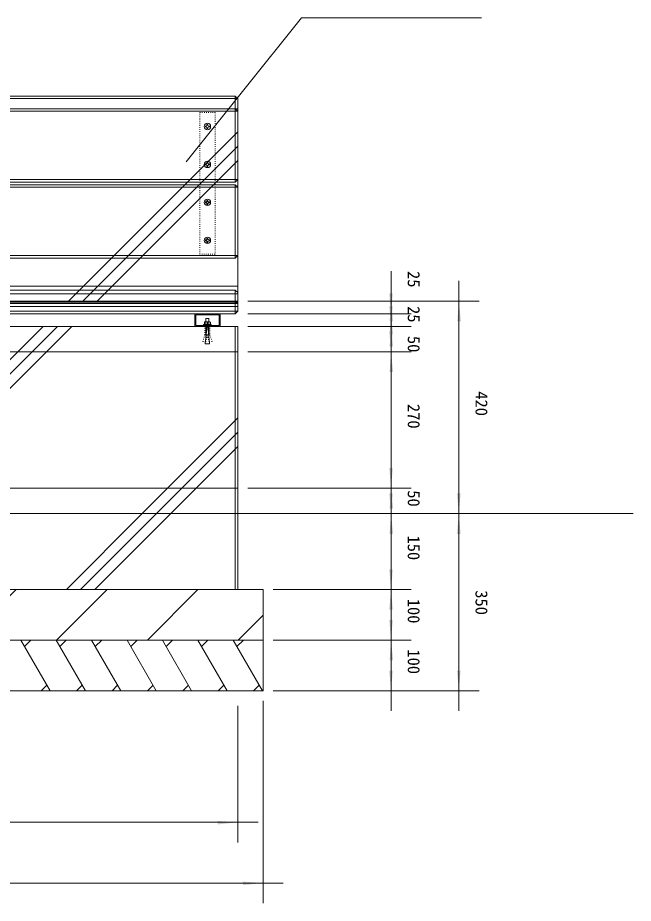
# Model space of a CAD drawing. Units: millimetres, scale not verified. Extents: x -3900 to 3900, y -2750 to 2750.
# Drawn here: x -1133 to 84, y 44 to 1794 of the extents above; entities that cross this region are included whole.
import ezdxf
from ezdxf.enums import TextEntityAlignment as Align

# ---------------------------------------------------------------- set-up
doc = ezdxf.new("R2010")
doc.units = ezdxf.units.MM
doc.header["$LTSCALE"] = 20
doc.linetypes.add('USER5', pattern=[0.208282, 0.069427, -0.138855])
doc.layers.add('0-0_0', color=30, linetype='Continuous', lineweight=18)
doc.layers.add('0-1_____', color=30, linetype='Continuous', lineweight=18)
doc.styles.add('ＭＳ ゴシック', font='')
doc.styles.get('ＭＳ ゴシック').set_extended_font_data('MS Gothic')

# ---------------------------------------------------------------- blocks, each defined once
blk = doc.blocks.new('X1')
at = {"layer": '0-0_0'}
for p, q in [((-2192, 1145.54), (-2151.46, 1186.09)), ((-2192, 1173.82), (-2179.74, 1186.09)), ((-2012.34, 816.09), (-1642.34, 1186.09)), ((-1984.06, 816.09), (-1614.06, 1186.09)), ((-1955.77, 816.09), (-1585.77, 1186.09)), ((-1446.66, 816.09), (-1076.66, 1186.09)), ((-1418.37, 816.09), (-1048.37, 1186.09)), ((-1390.09, 816.09), (-1020.09, 1186.09)), ((-880.97, 816.09), (-692, 1005.05)), ((-852.69, 816.09), (-692, 976.77)), ((-824.4, 816.09), (-692, 948.48))]:
    blk.add_line(p, q, dxfattribs=at)
blk = doc.blocks.new('X2')
at = {"layer": '0-0_0'}
for p, q in [((-2158.03, 1236.09), (-1778.03, 1616.09)), ((-2129.74, 1236.09), (-1749.74, 1616.09)), ((-2101.46, 1236.09), (-1721.46, 1616.09)), ((-1592.34, 1236.09), (-1212.34, 1616.09)), ((-1564.06, 1236.09), (-1184.06, 1616.09)), ((-1535.77, 1236.09), (-1155.77, 1616.09)), ((-1026.66, 1236.09), (-692, 1570.74)), ((-998.37, 1236.09), (-692, 1542.45)), ((-970.09, 1236.09), (-692, 1514.17))]:
    blk.add_line(p, q, dxfattribs=at)
blk = doc.blocks.new('X3')
at = {"layer": '0-0_0'}
for p, q in [((-2012.34, 816.09), (-1962.34, 866.09)), ((-1984.06, 816.09), (-1934.06, 866.09)), ((-1955.77, 816.09), (-1905.77, 866.09)), ((-1446.66, 816.09), (-1396.66, 866.09)), ((-1418.37, 816.09), (-1368.37, 866.09)), ((-1390.09, 816.09), (-1340.09, 866.09)), ((-880.97, 816.09), (-830.97, 866.09)), ((-852.69, 816.09), (-802.69, 866.09)), ((-824.4, 816.09), (-774.4, 866.09))]:
    blk.add_line(p, q, dxfattribs=at)
blk = doc.blocks.new('X6')
at = {"layer": '0-0_0'}
for p, q in [((-2162.34, 666.09), (-2012.34, 816.09)), ((-2134.06, 666.09), (-1984.06, 816.09)), ((-2105.77, 666.09), (-1955.77, 816.09)), ((-1596.66, 666.09), (-1446.66, 816.09)), ((-1568.37, 666.09), (-1418.37, 816.09)), ((-1540.09, 666.09), (-1390.09, 816.09)), ((-1030.97, 666.09), (-880.97, 816.09)), ((-1002.69, 666.09), (-852.69, 816.09)), ((-974.4, 666.09), (-824.4, 816.09))]:
    blk.add_line(p, q, dxfattribs=at)
blk = doc.blocks.new('X8')
at = {"layer": '0-0_0'}
for p, q in [((-2242, 631.68), (-2207.6, 666.09)), ((-2127.99, 566.09), (-2027.99, 666.09)), ((-1948.39, 566.09), (-1848.39, 666.09)), ((-1768.78, 566.09), (-1668.78, 666.09)), ((-1589.18, 566.09), (-1489.18, 666.09)), ((-1409.57, 566.09), (-1309.57, 666.09)), ((-1229.97, 566.09), (-1129.97, 666.09)), ((-1050.36, 566.09), (-950.36, 666.09)), ((-870.75, 566.09), (-770.75, 666.09)), ((-691.15, 566.09), (-642, 615.23))]:
    blk.add_line(p, q, dxfattribs=at)

msp = doc.modelspace()

# ---------------------------------------------------------------- linework, layer by layer
at = {"layer": '0-1_____'}
for p, q in [((-2198.15, 1633.59), (-698.15, 1633.59)), ((-703.15, 1638.59), (-703.15, 1468.59)), ((-2198.15, 1608.59), (-698.15, 1608.59)), ((-759.1, 1581.03), (-759.1, 1582.52)), ((-759.1, 1501.14), (-759.1, 1499.65)), ((-2198.15, 1473.59), (-698.15, 1473.59)), ((-2198.15, 1458.59), (-698.15, 1458.59)), ((-703.15, 1463.59), (-703.15, 1318.59)), ((-759.1, 1431.03), (-759.1, 1432.52)), ((-759.1, 1351.14), (-759.1, 1349.65)), ((-2198.15, 1323.59), (-698.15, 1323.59)), ((-703.15, 1255.42), (-703.15, 1208.59)), ((-2198.15, 1228.59), (-698.15, 1228.59)), ((-2198.15, 1213.59), (-698.15, 1213.59)), ((-761.04, 1187.53), (-761.04, 1191.84)), ((-755.26, 1191.84), (-755.26, 1187.53)), ((-703.15, 1183.59), (-703.15, 663.59)), ((83.85, 813.59), (-3213.15, 813.59)), ((-1127.15, 563.59), (-1069.42, 463.59)), ((-1107.15, 563.59), (-1119.83, 550.91)), ((-1057.15, 563.59), (-999.42, 463.59)), ((-1037.15, 563.59), (-1049.83, 550.91)), ((-987.15, 563.59), (-929.42, 463.59)), ((-967.15, 563.59), (-979.83, 550.91)), ((-917.15, 563.59), (-859.42, 463.59)), ((-897.15, 563.59), (-909.83, 550.91)), ((-847.15, 563.59), (-789.42, 463.59)), ((-827.15, 563.59), (-839.83, 550.91)), ((-777.15, 563.59), (-719.42, 463.59)), ((-757.15, 563.59), (-769.83, 550.91)), ((-707.15, 563.59), (-649.42, 463.59)), ((-687.15, 563.59), (-699.83, 550.91)), ((-1075.77, 474.59), (-1086.77, 463.59)), ((-1005.77, 474.59), (-1016.77, 463.59)), ((-935.77, 474.59), (-946.77, 463.59)), ((-865.77, 474.59), (-876.77, 463.59)), ((-795.77, 474.59), (-806.77, 463.59)), ((-725.77, 474.59), (-736.77, 463.59)), ((-655.77, 474.59), (-666.77, 463.59))]:
    msp.add_line(p, q, dxfattribs=at)
at = {"layer": '0-1_____', "color": 2}
for p, q in [((-395.15, 1233.59), (-395.15, 1292.92)), ((-395.15, 1233.59), (-395.15, 1273.59)), ((-261.15, 1233.59), (-261.15, 1273.59)), ((-395.15, 1208.59), (-395.15, 1248.59)), ((-678.15, 1233.59), (-221.15, 1233.59)), ((-678.15, 1233.59), (-355.15, 1233.59)), ((-395.15, 1208.59), (-395.15, 1233.59)), ((-261.15, 813.59), (-261.15, 1233.59)), ((-678.15, 1208.59), (-355.15, 1208.59)), ((-678.15, 1208.59), (-355.15, 1208.59)), ((-395.15, 1183.59), (-395.15, 1223.59)), ((-395.15, 1168.59), (-395.15, 1208.59)), ((-395.15, 1183.59), (-395.15, 1208.59)), ((-678.15, 1183.59), (-355.15, 1183.59)), ((-678.15, 1183.59), (-355.15, 1183.59)), ((-395.15, 1133.59), (-395.15, 1183.59)), ((-395.15, 1143.59), (-395.15, 1183.59)), ((-395.15, 1133.59), (-395.15, 1173.59)), ((-678.15, 1133.59), (-355.15, 1133.59)), ((-678.15, 1133.59), (-355.15, 1133.59)), ((-395.15, 863.59), (-395.15, 1133.59)), ((-395.15, 1093.59), (-395.15, 1133.59)), ((-395.15, 863.59), (-395.15, 903.59)), ((-678.15, 863.59), (-355.15, 863.59)), ((-678.15, 863.59), (-355.15, 863.59)), ((-395.15, 823.59), (-395.15, 863.59)), ((-395.15, 813.59), (-395.15, 863.59)), ((-395.15, 813.59), (-395.15, 853.59)), ((-261.15, 853.59), (-261.15, 813.59)), ((-678.15, 813.59), (-355.15, 813.59)), ((-678.15, 813.59), (-221.15, 813.59)), ((-678.15, 813.59), (-355.15, 813.59)), ((-446.15, 813.59), (-221.15, 813.59)), ((-395.15, 773.59), (-395.15, 813.59)), ((-395.15, 663.59), (-395.15, 813.59)), ((-261.15, 773.59), (-261.15, 813.59)), ((-261.15, 813.59), (-261.15, 463.59)), ((-395.15, 703.59), (-395.15, 663.59)), ((-628.15, 663.59), (-355.15, 663.59)), ((-628.15, 663.59), (-355.15, 663.59)), ((-395.15, 623.59), (-395.15, 663.59)), ((-395.15, 663.59), (-395.15, 563.59)), ((-395.15, 563.59), (-395.15, 603.59)), ((-628.15, 563.59), (-355.15, 563.59)), ((-628.15, 563.59), (-355.15, 563.59)), ((-395.15, 463.59), (-395.15, 563.59)), ((-395.15, 563.59), (-395.15, 523.59)), ((-628.15, 463.59), (-355.15, 463.59)), ((-486.15, 463.59), (-221.15, 463.59)), ((-395.15, 423.59), (-395.15, 463.59)), ((-261.15, 463.59), (-261.15, 423.59)), ((-648.15, 443.59), (-648.15, 43.59)), ((-698.15, 433.59), (-698.15, 163.59)), ((-2198.15, 203.59), (-698.15, 203.59)), ((-698.15, 203.59), (-658.15, 203.59)), ((-2248.15, 83.59), (-648.15, 83.59)), ((-648.15, 83.59), (-608.15, 83.59))]:
    msp.add_line(p, q, dxfattribs=at)
msp.add_lwpolyline([(-216.15, 1793.53), (-572.34, 1793.53), (-800.23, 1508.59)], dxfattribs=at)
at = {"layer": '0-1_____'}
for points in [[(-2198.15, 1633.59), (-2193.15, 1638.59), (-703.15, 1638.59), (-698.15, 1633.59), (-698.15, 1618.59), (-698.15, 1613.59), (-2198.15, 1613.59), (-2198.15, 1618.59)], [(-2198.15, 1233.59), (-2198.15, 1613.59), (-703.15, 1613.59), (-698.15, 1613.59), (-698.15, 1233.59)], [(-698.15, 1473.59), (-698.15, 1608.59), (-703.15, 1613.59), (-2193.15, 1613.59), (-2198.15, 1608.59), (-2198.15, 1473.59), (-2193.15, 1468.59), (-703.15, 1468.59)], [(-2198.15, 1458.59), (-2198.15, 1323.59), (-2193.15, 1318.59), (-703.15, 1318.59), (-698.15, 1323.59), (-698.15, 1458.59), (-703.15, 1463.59), (-2193.15, 1463.59)], [(-698.15, 1262.8), (-2193.15, 1262.8), (-2198.15, 1257.8), (-2198.15, 1232.8), (-698.15, 1232.8)], [(-2198.15, 1255.42), (-2198.15, 1230.42), (-698.15, 1230.42), (-698.15, 1250.42), (-703.15, 1255.42)], [(-2198.15, 1248.05), (-698.15, 1248.05), (-698.15, 1223.05), (-2198.15, 1223.05)], [(-2198.15, 1213.59), (-2193.15, 1208.59), (-703.15, 1208.59), (-698.15, 1213.59), (-698.15, 1228.59), (-703.15, 1233.59), (-2193.15, 1233.59), (-2198.15, 1228.59)], [(-783.15, 1208.59), (-733.15, 1208.59), (-733.15, 1183.59), (-783.15, 1183.59)], [(-781.15, 1206.59), (-735.15, 1206.59), (-735.15, 1185.59), (-781.15, 1185.59)], [(-752.38, 1191.84), (-753.15, 1192.29), (-763.15, 1192.29), (-763.92, 1191.84), (-763.92, 1187.53), (-763.15, 1187.09), (-753.15, 1187.09), (-752.38, 1187.53)], [(-758.15, 1191.59), (-753.75, 1149.09), (-762.55, 1149.09)], [(-761.15, 1199.09), (-755.15, 1199.09), (-755.15, 1166.59), (-761.15, 1166.59)], [(-2198.15, 1183.59), (-734.15, 1183.59), (-698.15, 1183.59), (-698.15, 813.59), (-2198.15, 813.59), (-2198.15, 1178.59)], [(-765.65, 1187.09), (-750.65, 1187.09), (-750.65, 1185.59), (-765.65, 1185.59)], [(-698.15, 1133.59), (-698.15, 863.59), (-2198.15, 863.59), (-2198.15, 1133.59)], [(-2198.15, 863.59), (-698.15, 863.59), (-698.15, 813.59), (-2198.15, 813.59)], [(-698.15, 813.59), (-698.15, 663.59), (-2198.15, 663.59), (-2198.15, 813.59)], [(-2248.15, 663.59), (-648.15, 663.59), (-648.15, 563.59), (-2248.15, 563.59)], [(-2248.15, 563.59), (-648.15, 563.59), (-648.15, 463.59), (-2248.15, 463.59)]]:
    msp.add_lwpolyline(points, close=True, dxfattribs=at)
at = {"layer": '0-1_____', "linetype": 'USER5'}
for points in [[(-773.15, 1606.09), (-743.15, 1606.09), (-743.15, 1326.09), (-773.15, 1326.09)], [(-763.15, 1183.59), (-753.15, 1183.59), (-753.15, 1166.59), (-763.15, 1166.59)], [(-763.15, 1166.59), (-767.25, 1153.79), (-761.37, 1153.18), (-758.15, 1166.59)], [(-753.15, 1166.59), (-749.05, 1153.79), (-754.93, 1153.18), (-758.15, 1166.59)]]:
    msp.add_lwpolyline(points, close=True, dxfattribs=at)
at = {"layer": '0-1_____'}
for points in [[(-760.6, 1577.64), (-762.09, 1577.64), (-762.09, 1579.54), (-760.6, 1579.54)], [(-759.1, 1582.52), (-757.2, 1582.52), (-757.2, 1581.03)], [(-757.2, 1576.14), (-757.2, 1574.65), (-759.1, 1574.65), (-759.1, 1576.14)], [(-755.71, 1579.54), (-754.21, 1579.54), (-754.21, 1577.64), (-755.71, 1577.64)], [(-757.2, 1506.03), (-757.2, 1507.52), (-759.1, 1507.52), (-759.1, 1506.03)], [(-760.6, 1504.54), (-762.09, 1504.54), (-762.09, 1502.64), (-760.6, 1502.64)], [(-759.1, 1499.65), (-757.2, 1499.65), (-757.2, 1501.14)], [(-755.71, 1502.64), (-754.21, 1502.64), (-754.21, 1504.54), (-755.71, 1504.54)], [(-760.6, 1427.64), (-762.09, 1427.64), (-762.09, 1429.54), (-760.6, 1429.54)], [(-759.1, 1432.52), (-757.2, 1432.52), (-757.2, 1431.03)], [(-757.2, 1426.14), (-757.2, 1424.65), (-759.1, 1424.65), (-759.1, 1426.14)], [(-755.71, 1429.54), (-754.21, 1429.54), (-754.21, 1427.64), (-755.71, 1427.64)], [(-760.6, 1354.54), (-762.09, 1354.54), (-762.09, 1352.64), (-760.6, 1352.64)], [(-757.2, 1356.03), (-757.2, 1357.52), (-759.1, 1357.52), (-759.1, 1356.03)], [(-759.1, 1349.65), (-757.2, 1349.65), (-757.2, 1351.14)], [(-755.71, 1352.64), (-754.21, 1352.64), (-754.21, 1354.54), (-755.71, 1354.54)]]:
    msp.add_lwpolyline(points, dxfattribs=at)
for centre in [(-758.15, 1578.59), (-758.15, 1503.59), (-758.15, 1428.59), (-758.15, 1353.59)]:
    msp.add_circle(centre, 6.3, dxfattribs=at)
for centre, start, end in [((-760.6, 1581.03), 270, 360), ((-760.6, 1576.14), 360, 90), ((-755.71, 1581.03), 180.00192, 270), ((-755.71, 1576.14), 89.99808, 179.99808), ((-760.6, 1506.03), 270, 359.99616), ((-755.71, 1506.03), 180, 270), ((-760.6, 1501.14), 360, 90), ((-755.71, 1501.14), 89.99808, 180), ((-760.6, 1431.03), 270.00192, 0), ((-760.6, 1426.14), 359.99808, 90.00192), ((-755.71, 1431.03), 179.99808, 270.00192), ((-755.71, 1426.14), 89.99616, 180.00192), ((-760.6, 1356.03), 270, 0.00192), ((-760.6, 1351.14), 359.99808, 90), ((-755.71, 1356.03), 180, 270), ((-755.71, 1351.14), 89.99808, 179.99808)]:
    msp.add_arc(centre, 1.49, start, end, dxfattribs=at)
at = {"layer": '0-1_____', "color": 2}
for points in [[(-395.15, 1208.59), (-398.65, 1248.58), (-391.65, 1248.58)], [(-395.15, 1233.59), (-390.95, 1193.66), (-397.95, 1193.53)], [(-261.15, 1233.59), (-256.95, 1193.66), (-263.95, 1193.53)], [(-395.15, 1183.59), (-398.65, 1223.58), (-391.65, 1223.58)], [(-395.15, 1208.59), (-390.95, 1168.66), (-397.95, 1168.53)], [(-395.15, 1133.59), (-398.65, 1173.58), (-391.65, 1173.58)], [(-395.15, 1183.59), (-390.95, 1143.66), (-397.95, 1143.53)], [(-395.15, 1133.59), (-390.95, 1093.66), (-397.95, 1093.53)], [(-395.15, 863.59), (-398.65, 903.58), (-391.65, 903.58)], [(-395.15, 863.59), (-390.95, 823.66), (-397.95, 823.53)], [(-395.15, 813.59), (-398.65, 853.58), (-391.65, 853.58)], [(-261.15, 813.59), (-264.65, 853.58), (-257.65, 853.58)], [(-395.15, 813.59), (-390.95, 773.66), (-397.95, 773.53)], [(-261.15, 813.59), (-257.65, 773.59), (-264.65, 773.59)], [(-395.15, 663.59), (-398.65, 703.58), (-391.65, 703.58)], [(-395.15, 663.59), (-391.65, 623.59), (-398.65, 623.59)], [(-395.15, 563.59), (-398.65, 603.58), (-391.65, 603.58)], [(-395.15, 563.59), (-390.95, 523.66), (-397.95, 523.53)], [(-395.15, 463.59), (-398.65, 503.58), (-391.65, 503.58)], [(-261.15, 463.59), (-264.65, 503.58), (-257.65, 503.58)], [(-698.15, 203.59), (-738.08, 199.39), (-738.2, 206.39)], [(-648.15, 83.59), (-688.08, 79.39), (-688.2, 86.39)]]:
    msp.add_solid(points, dxfattribs=at)

# ---------------------------------------------------------------- block references
at = {"layer": '0-1_____'}
for name in ['X2', 'X1', 'X3', 'X6', 'X8']:
    msp.add_blockref(name, (-6.15, -2.5), dxfattribs=at)

# ---------------------------------------------------------------- texts
at = {"layer": '0-1_____', "color": 7, "style": 'ＭＳ ゴシック'}
for s, p in [('25', (-369.22, 1292.92)), ('25', (-369.22, 1223.69)), ('50', (-369.22, 1164.75)), ('420', (-235.22, 1055.34)), ('270', (-369.22, 1030.34)), ('50', (-369.22, 859.75)), ('150', (-369.22, 770.34)), ('350', (-235.22, 662.12)), ('100', (-369.22, 645.34)), ('100', (-369.22, 545.34))]:
    msp.add_text(s, height=23.88, rotation=270, dxfattribs=at).set_placement(p, align=Align.BOTTOM_LEFT)

doc.saveas('drawing.dxf')
